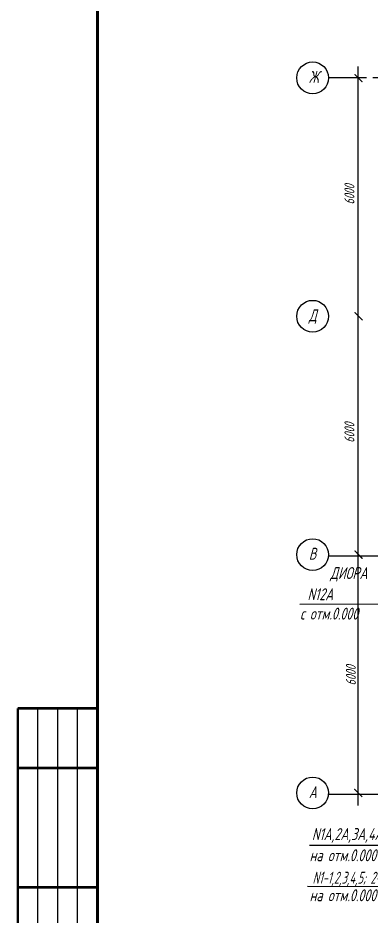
# Model space of a CAD drawing. Header units: inches. Extents: x -2146 to 222, y -883 to 3331.
# Drawn here: x -1566.9 to -1477.9, y 2318.6 to 2544.7 of the extents above; entities that cross this region are included whole.
import ezdxf
from ezdxf.enums import TextEntityAlignment as Align

# ---------------------------------------------------------------- set-up
doc = ezdxf.new("R2010")
doc.units = ezdxf.units.IN
doc.header["$MEASUREMENT"] = 0
doc.linetypes.add('CENTER2', pattern=[28.575, 19.05, -3.175, 3.175, -3.175])
for name, color, linetype, lineweight in [('зд осн', 7, 'Continuous', 30), ('основной', 7, 'Continuous', 30), ('размеры', 82, 'Continuous', 25), ('уровни', 5, 'Continuous', 25)]:
    doc.layers.add(name, color=color, linetype=linetype, lineweight=lineweight)
doc.styles.add('Simplex', font='simplex.shx', dxfattribs={"width": 0.7, "oblique": 15})

msp = doc.modelspace()

# ---------------------------------------------------------------- linework, layer by layer
at = {"color": 0, "lineweight": 60}
for q in [(-1546.86, 2659.84), (-1546.86, 2659.76)]:
    msp.add_line((-1546.86, 2075.84), q, dxfattribs=at)
at = {"color": 0, "lineweight": 25}
for p, q in [((-1481.15, 2466.46), (-1481.15, 2532.46)), ((-1481.15, 2406.48), (-1481.15, 2472.48)), ((-1481.15, 2346.48), (-1481.15, 2412.48))]:
    msp.add_line(p, q, dxfattribs=at)
at = {"color": 0, "linetype": 'CENTER2', "ltscale": 0.5}
msp.add_line((-1450.51, 2529.6), (-1488.67, 2529.6), dxfattribs=at)
at = {"color": 0}
for p, q in [((-1457.72, 2409.2), (-1488.71, 2409.23)), ((-1495.85, 2397.15), (-1464.98, 2397.18)), ((-1457.84, 2349.19), (-1488.83, 2349.23)), ((-1451.34, 2336.36), (-1493.42, 2336.34)), ((-1493.92, 2326.1), (-1455.56, 2326.01))]:
    msp.add_line(p, q, dxfattribs=at)
at = {"color": 0, "lineweight": 50}
msp.add_line((-1566.86, 2370.84), (-1566.86, 2160.84), dxfattribs=at)
at = {"color": 0, "lineweight": -3}
msp.add_line((-1561.86, 2265.84), (-1561.86, 2370.84), dxfattribs=at)
at = {"layer": 'зд осн', "color": 0, "lineweight": 53, "ltscale": 0.02}
for p, q in [((-1546.86, 2370.84), (-1566.86, 2370.84)), ((-1546.86, 2355.84), (-1566.86, 2355.84)), ((-1546.86, 2325.84), (-1566.86, 2325.84))]:
    msp.add_line(p, q, dxfattribs=at)
at = {"layer": 'зд осн', "color": 0, "lineweight": -3, "ltscale": 0.02}
for p, q in [((-1556.86, 2160.84), (-1556.86, 2370.84)), ((-1551.86, 2160.84), (-1551.86, 2370.84))]:
    msp.add_line(p, q, dxfattribs=at)
at = {"layer": 'основной', "color": 0}
for centre in [(-1492.67, 2529.6), (-1492.67, 2469.6), (-1492.67, 2409.6), (-1492.67, 2349.6)]:
    msp.add_circle(centre, 4, dxfattribs=at)
at = {"layer": 'размеры', "color": 0, "const_width": 0.3}
for points in [[(-1482.09, 2530.54), (-1480.09, 2528.54)], [(-1482.09, 2470.58), (-1480.09, 2468.58)], [(-1482.09, 2410.57), (-1480.09, 2408.57)], [(-1482.17, 2350.62), (-1480.17, 2348.62)]]:
    msp.add_lwpolyline(points, dxfattribs=at)

# ---------------------------------------------------------------- texts
at = {"color": 0, "lineweight": 20, "style": 'Simplex', "oblique": 15, "width": 0.7}
for s, p in [('Ж', (-1493.61, 2528.32)), ('Д', (-1493.61, 2468.32)), ('В', (-1493.61, 2408.32)), ('А', (-1493.61, 2348.32))]:
    msp.add_text(s, height=3, dxfattribs=at).set_placement(p)
at = {"lineweight": 20, "style": 'Simplex', "oblique": 15, "width": 0.7}
msp.add_text('ДИОРА', height=3, dxfattribs=at).set_placement((-1483.55, 2403.45), align=Align.CENTER)
at = {"lineweight": 20, "style": 'Simplex', "oblique": 15}
for s, width, p in [('N1А,2А,3А,4А,12А,13А', 0.7, (-1492.84, 2337.75)), ('N1-1,2,3,4,5; 2-2,3,9', 0.6, (-1492.68, 2326.77))]:
    msp.add_text(s, height=3, dxfattribs=dict(at, width=width)).set_placement(p)
at = {"color": 0, "lineweight": 20, "char_height": 2.5, "attachment_point": 5, "rotation": 90, "style": 'Simplex'}
for insert in [(-1483.4, 2500.27), (-1483.4, 2440.29), (-1483.02, 2379.2)]:
    msp.add_mtext('6000', dxfattribs=dict(at, insert=insert))
at = {"layer": 'уровни', "color": 0, "lineweight": 20, "style": 'Simplex', "oblique": 15, "width": 0.7}
for s, p in [('N12А', (-1493.96, 2398.11)), ('с отм.0.000', (-1495.81, 2393.24)), ('на отм.0.000', (-1493.42, 2332.41)), ('на отм.0.000', (-1493.42, 2322.34))]:
    msp.add_text(s, height=3, dxfattribs=at).set_placement(p)

doc.saveas('drawing.dxf')
